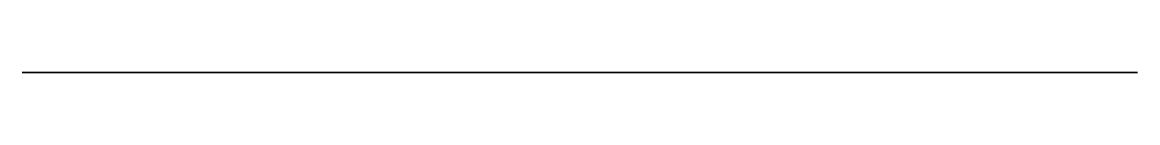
# Model space of a CAD drawing. Header units: millimetres. Extents: x 51 to 66.6, y 0 to 0.
import ezdxf

# ---------------------------------------------------------------- set-up
doc = ezdxf.new("R2010")
doc.units = ezdxf.units.MM
doc.layers.get('0').update_dxf_attribs({"color": 194, "true_color": 0x551cb1})

msp = doc.modelspace()

# ---------------------------------------------------------------- linework, layer by layer
at = {"color": 121, "true_color": 0xa6e5e5}
msp.add_polyline3d([(58.457, 0, 115.021), (56.996, 0, 116.484), (56.996, 0, 120.24), (56.983, 0, 122.172), (56.935, 0, 123.112), (56.892, 0, 123.567), (56.833, 0, 124.008), (56.754, 0, 124.432), (56.654, 0, 124.837), (56.596, 0, 125.032), (56.53, 0, 125.221), (56.458, 0, 125.404), (56.38, 0, 125.581), (56.293, 0, 125.751), (56.199, 0, 125.914), (56.098, 0, 126.069), (55.987, 0, 126.217), (55.869, 0, 126.357), (55.741, 0, 126.488), (55.674, 0, 126.551), (55.604, 0, 126.611), (55.532, 0, 126.669), (55.457, 0, 126.725), (55.347, 0, 126.8), (55.234, 0, 126.87), (55.118, 0, 126.934), (54.998, 0, 126.994), (54.876, 0, 127.048), (54.752, 0, 127.098), (54.625, 0, 127.143), (54.495, 0, 127.184), (54.229, 0, 127.254), (53.955, 0, 127.308), (53.674, 0, 127.35), (53.387, 0, 127.381), (52.8, 0, 127.414), (52.201, 0, 127.421), (51.002, 0, 127.411), (50.955, 0, -8.741), (66.619, 0, -8.741), (66.619, 0, 90.391), (66.63, 0, 92.086), (66.606, 0, 92.502), (66.585, 0, 92.707), (66.556, 0, 92.91), (66.519, 0, 93.111), (66.473, 0, 93.308), (66.417, 0, 93.503), (66.349, 0, 93.694), (66.268, 0, 93.889), (66.175, 0, 94.08), (66.073, 0, 94.265), (65.961, 0, 94.444), (65.839, 0, 94.617), (65.708, 0, 94.784), (65.569, 0, 94.943), (65.422, 0, 95.095), (65.268, 0, 95.238), (65.106, 0, 95.373), (64.937, 0, 95.499), (64.763, 0, 95.616), (64.582, 0, 95.723), (64.396, 0, 95.821), (64.205, 0, 95.909), (64.009, 0, 95.987), (64.202, 0, 96.299), (64.38, 0, 96.621), (64.542, 0, 96.951), (64.688, 0, 97.289), (64.818, 0, 97.633), (64.931, 0, 97.983), (65.027, 0, 98.338), (65.107, 0, 98.697), (65.167, 0, 99.058), (65.207, 0, 99.422), (65.228, 0, 99.787), (65.229, 0, 100.153), (65.212, 0, 100.518), (65.176, 0, 100.883), (65.122, 0, 101.245), (65.05, 0, 101.605), (64.96, 0, 101.962), (64.854, 0, 102.314), (64.73, 0, 102.661), (64.59, 0, 103.001), (64.434, 0, 103.335), (64.263, 0, 103.661), (64.075, 0, 103.979), (63.873, 0, 104.287), (63.404, 0, 104.92), (62.905, 0, 105.533), (61.197, 0, 107.612), (60.801, 0, 108.151), (60.428, 0, 108.704), (60.084, 0, 109.271), (59.775, 0, 109.857), (59.499, 0, 110.463), (59.254, 0, 111.083), (59.041, 0, 111.714), (58.86, 0, 112.356), (58.711, 0, 113.013), (58.594, 0, 113.679), (58.509, 0, 114.35)], close=True, dxfattribs=at)

doc.saveas('drawing.dxf')
